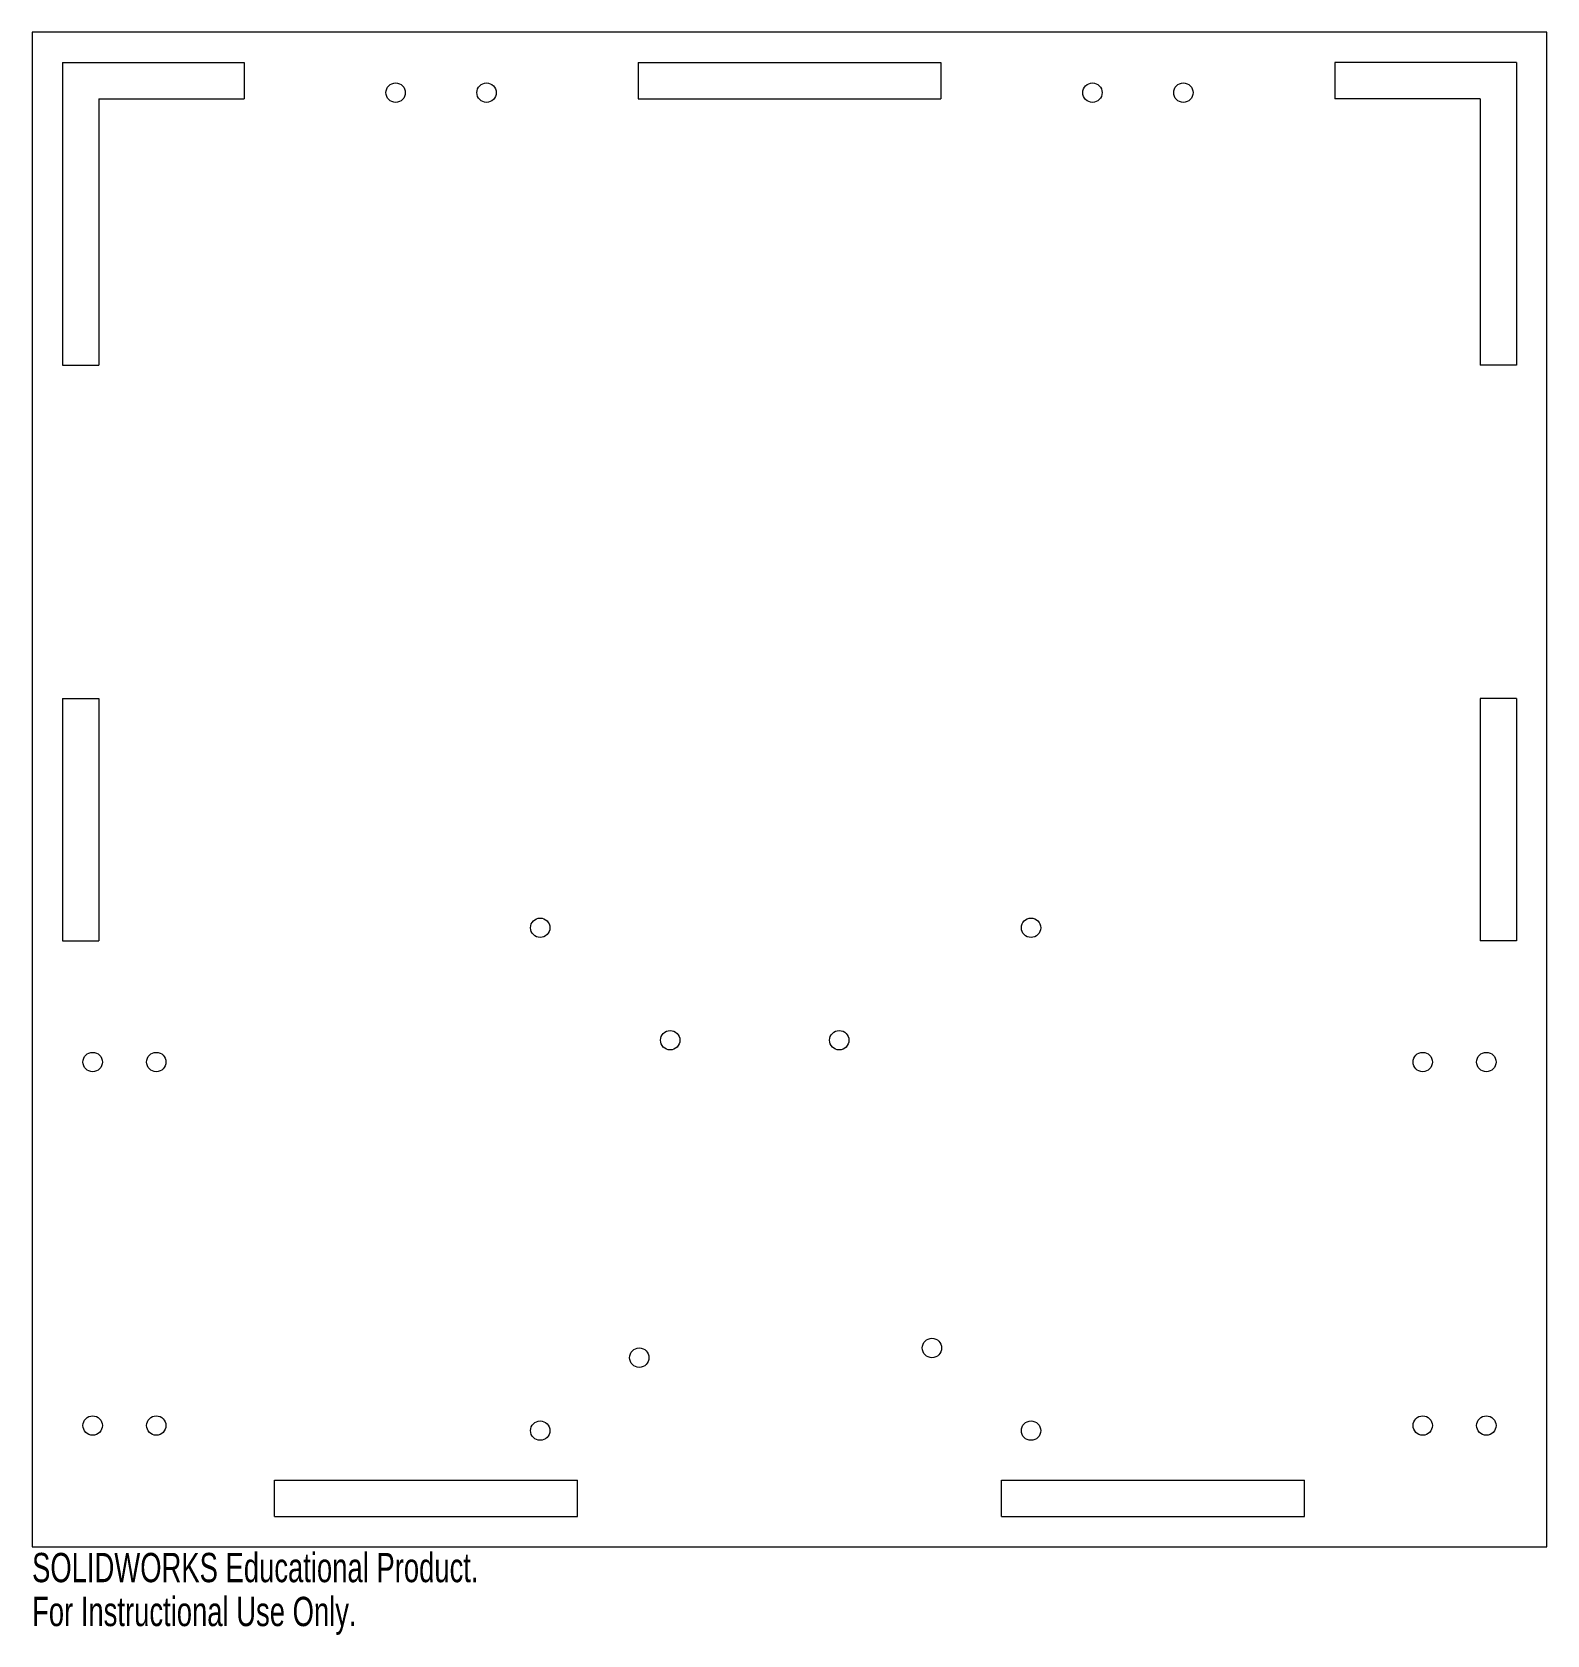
# Model space of a CAD drawing. Header units: millimetres. Extents: x -125 to 125, y -140 to 125.
import ezdxf

# ---------------------------------------------------------------- set-up
doc = ezdxf.new("R2010")
doc.units = ezdxf.units.MM
doc.styles.add('SLDTEXTSTYLE0', font='TXT', dxfattribs={"width": 0.7})

msp = doc.modelspace()

# ---------------------------------------------------------------- linework, layer by layer
at = {"color": 7, "linetype": 'Continuous', "lineweight": 15}
for p, q in [((-125, 125), (-125, -125)), ((125, 125), (-125, 125)), ((125, -125), (125, 125)), ((-120, 120), (-120, 70)), ((-120, 120), (-90, 120)), ((-90, 120), (-90, 114)), ((-25, 120), (-25, 114)), ((-25, 120), (25, 120)), ((25, 120), (25, 114)), ((90, 120), (90, 114)), ((120, 120), (90, 120)), ((120, 120), (120, 70)), ((-114, 114), (-90, 114)), ((-114, 114), (-114, 70)), ((-25, 114), (25, 114)), ((114, 114), (90, 114)), ((114, 114), (114, 70)), ((-120, 70), (-114, 70)), ((120, 70), (114, 70)), ((-120, 15), (-120, -25)), ((-120, 15), (-114, 15)), ((-114, 15), (-114, -25)), ((114, 15), (114, -25)), ((120, 15), (114, 15)), ((120, 15), (120, -25)), ((-120, -25), (-114, -25)), ((120, -25), (114, -25)), ((-85, -114), (-35, -114)), ((-85, -120), (-85, -114)), ((-35, -120), (-35, -114)), ((35, -114), (85, -114)), ((35, -120), (35, -114)), ((85, -120), (85, -114)), ((-85, -120), (-35, -120)), ((35, -120), (85, -120)), ((-125, -125), (125, -125))]:
    msp.add_line(p, q, dxfattribs=at)
for centre in [(-65, 115), (-50, 115), (50, 115), (65, 115), (-41.14, -22.84), (39.86, -22.84), (-19.69, -41.4), (8.21, -41.4), (-115, -45), (-104.5, -45), (104.5, -45), (115, -45), (-24.79, -93.8), (23.51, -92.2), (-115, -105), (-104.5, -105), (-41.14, -105.84), (39.86, -105.84), (104.5, -105), (115, -105)]:
    msp.add_circle(centre, 1.6, dxfattribs=at)

# ---------------------------------------------------------------- texts
at = {"color": 7, "linetype": 'Continuous', "char_height": 4.8336, "attachment_point": 1, "style": 'SLDTEXTSTYLE0'}
for s, insert in [('SOLIDWORKS Educational Product.', (-125, -126.02)), ('For Instructional Use Only.', (-125, -133.27))]:
    msp.add_mtext(s, dxfattribs=dict(at, insert=insert))

doc.saveas('drawing.dxf')
